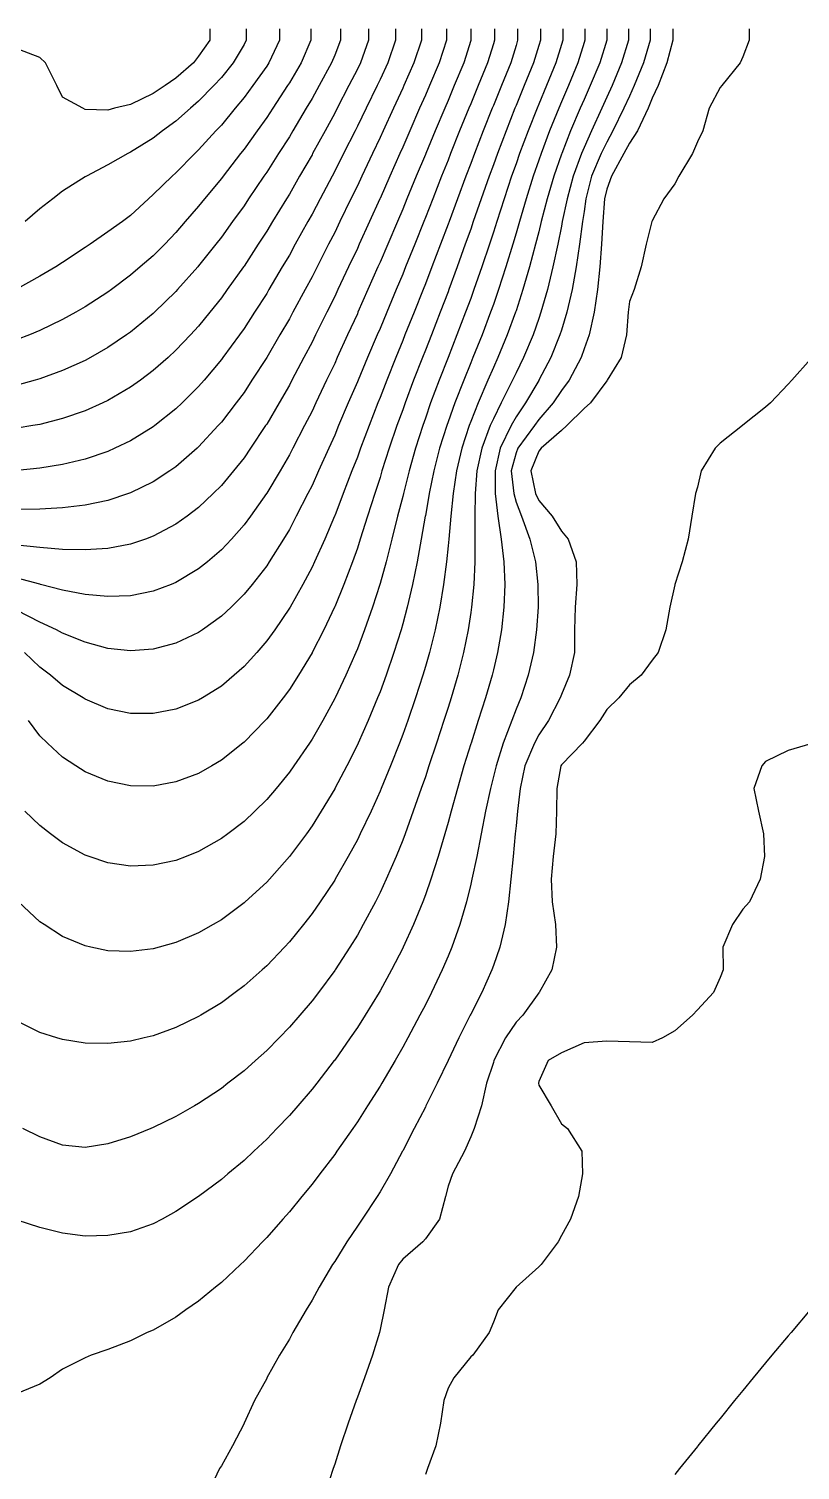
# Model space of a CAD drawing. Extents: x 771911 to 772814, y 1416488 to 1417835.
# Drawn here: x 772170.9 to 772205, y 1417557.1 to 1417620.7 of the extents above; entities that cross this region are included whole.
import ezdxf

# ---------------------------------------------------------------- set-up
doc = ezdxf.new("R2010")
doc.units = 0
doc.header["$MEASUREMENT"] = 0
for name, color, linetype in [('747.5', 1, 'CONTINUOUS'), ('748', 1, 'CONTINUOUS'), ('748.5', 1, 'CONTINUOUS'), ('749', 1, 'CONTINUOUS'), ('749.5', 1, 'CONTINUOUS'), ('750', 1, 'CONTINUOUS'), ('750.5', 1, 'CONTINUOUS'), ('751', 1, 'CONTINUOUS'), ('751.5', 1, 'CONTINUOUS'), ('752', 1, 'CONTINUOUS'), ('752.5', 1, 'CONTINUOUS'), ('753', 1, 'CONTINUOUS'), ('753.5', 1, 'CONTINUOUS'), ('754', 1, 'CONTINUOUS'), ('754.5', 1, 'CONTINUOUS'), ('755', 1, 'CONTINUOUS'), ('755.5', 1, 'CONTINUOUS'), ('756', 1, 'CONTINUOUS'), ('756.5', 1, 'CONTINUOUS'), ('757', 1, 'CONTINUOUS'), ('757.5', 1, 'CONTINUOUS'), ('758', 1, 'CONTINUOUS'), ('758.5', 1, 'CONTINUOUS')]:
    doc.layers.add(name, color=color, linetype=linetype)

msp = doc.modelspace()

# ---------------------------------------------------------------- linework, layer by layer
at = {"layer": '747.5', "color": 0, "linetype": 'Continuous'}
msp.add_polyline3d([(772205.407, 1417564.206, 747.5), (772204.562, 1417563.206, 747.5), (772204.434, 1417563.064, 747.5), (772203.709, 1417562.206, 747.5), (772203.434, 1417561.876, 747.5), (772202.888, 1417561.206, 747.5), (772202.434, 1417560.648, 747.5), (772202.072, 1417560.206, 747.5), (772201.434, 1417559.416, 747.5), (772201.261, 1417559.206, 747.5), (772200.453, 1417558.206, 747.5), (772200.434, 1417558.182, 747.5), (772199.642, 1417557.206, 747.5), (772199.434, 1417556.943, 747.5)], dxfattribs=at)
at = {"layer": '748', "color": 0, "linetype": 'Continuous'}
msp.add_polyline3d([(772205.434, 1417589.165, 748), (772204.434, 1417588.88, 748), (772203.434, 1417588.39, 748), (772203.268, 1417588.206, 748), (772202.924, 1417587.206, 748), (772203.126, 1417586.206, 748), (772203.348, 1417585.206, 748), (772203.391, 1417584.206, 748), (772203.205, 1417583.206, 748), (772202.724, 1417582.206, 748), (772202.434, 1417581.879, 748), (772201.974, 1417581.206, 748), (772201.552, 1417580.206, 748), (772201.568, 1417579.206, 748), (772201.434, 1417578.868, 748), (772201.137, 1417578.206, 748), (772200.434, 1417577.442, 748), (772200.221, 1417577.206, 748), (772199.434, 1417576.514, 748), (772198.893, 1417576.206, 748), (772198.434, 1417576, 748), (772197.434, 1417576.023, 748), (772196.434, 1417576.056, 748), (772195.434, 1417575.989, 748), (772194.434, 1417575.55, 748), (772193.845, 1417575.206, 748), (772193.434, 1417574.286, 748), (772193.417, 1417574.206, 748), (772193.434, 1417574.115, 748), (772193.979, 1417573.206, 748), (772194.434, 1417572.416, 748), (772194.696, 1417572.206, 748), (772195.328, 1417571.206, 748), (772195.365, 1417570.206, 748), (772195.187, 1417569.206, 748), (772194.828, 1417568.206, 748), (772194.434, 1417567.484, 748), (772194.292, 1417567.206, 748), (772193.546, 1417566.206, 748), (772193.434, 1417566.101, 748), (772192.436, 1417565.206, 748), (772192.434, 1417565.205, 748), (772191.647, 1417564.206, 748), (772191.434, 1417563.664, 748), (772191.241, 1417563.206, 748), (772190.523, 1417562.206, 748), (772190.434, 1417562.136, 748), (772189.686, 1417561.206, 748), (772189.434, 1417560.751, 748), (772189.242, 1417560.206, 748), (772189.104, 1417559.206, 748), (772188.901, 1417558.206, 748), (772188.533, 1417557.206, 748), (772188.434, 1417556.952, 748)], dxfattribs=at)
at = {"layer": '748.5', "color": 0, "linetype": 'Continuous'}
msp.add_polyline3d([(772205.434, 1417606.158, 748.5), (772204.593, 1417605.206, 748.5), (772204.434, 1417605.042, 748.5), (772203.653, 1417604.206, 748.5), (772203.434, 1417604.018, 748.5), (772202.434, 1417603.221, 748.5), (772202.417, 1417603.206, 748.5), (772201.434, 1417602.438, 748.5), (772201.214, 1417602.206, 748.5), (772200.598, 1417601.206, 748.5), (772200.434, 1417600.494, 748.5), (772200.346, 1417600.206, 748.5), (772200.182, 1417599.206, 748.5), (772200.02, 1417598.206, 748.5), (772199.76, 1417597.206, 748.5), (772199.439, 1417596.206, 748.5), (772199.434, 1417596.181, 748.5), (772199.213, 1417595.206, 748.5), (772199.044, 1417594.206, 748.5), (772198.702, 1417593.206, 748.5), (772198.434, 1417592.858, 748.5), (772197.945, 1417592.206, 748.5), (772197.434, 1417591.773, 748.5), (772196.971, 1417591.206, 748.5), (772196.434, 1417590.681, 748.5), (772196.132, 1417590.206, 748.5), (772195.434, 1417589.292, 748.5), (772195.364, 1417589.206, 748.5), (772194.434, 1417588.245, 748.5), (772194.41, 1417588.206, 748.5), (772194.227, 1417587.206, 748.5), (772194.219, 1417586.206, 748.5), (772194.181, 1417585.206, 748.5), (772194.071, 1417584.206, 748.5), (772193.985, 1417583.206, 748.5), (772194.027, 1417582.206, 748.5), (772194.165, 1417581.206, 748.5), (772194.22, 1417580.206, 748.5), (772194.01, 1417579.206, 748.5), (772193.452, 1417578.206, 748.5), (772193.434, 1417578.186, 748.5), (772192.729, 1417577.206, 748.5), (772192.434, 1417576.892, 748.5), (772191.97, 1417576.206, 748.5), (772191.457, 1417575.206, 748.5), (772191.434, 1417575.121, 748.5), (772191.136, 1417574.206, 748.5), (772190.901, 1417573.206, 748.5), (772190.586, 1417572.206, 748.5), (772190.434, 1417571.84, 748.5), (772190.163, 1417571.206, 748.5), (772189.633, 1417570.206, 748.5), (772189.434, 1417569.662, 748.5), (772189.315, 1417569.206, 748.5), (772189.051, 1417568.206, 748.5), (772188.434, 1417567.337, 748.5), (772188.321, 1417567.206, 748.5), (772187.434, 1417566.443, 748.5), (772187.244, 1417566.206, 748.5), (772186.804, 1417565.206, 748.5), (772186.622, 1417564.206, 748.5), (772186.434, 1417563.339, 748.5), (772186.403, 1417563.206, 748.5), (772186.104, 1417562.206, 748.5), (772185.749, 1417561.206, 748.5), (772185.434, 1417560.353, 748.5), (772185.378, 1417560.206, 748.5), (772185.025, 1417559.206, 748.5), (772184.695, 1417558.206, 748.5), (772184.434, 1417557.405, 748.5), (772184.369, 1417557.206, 748.5), (772184.039, 1417556.206, 748.5)], dxfattribs=at)
at = {"layer": '749', "color": 0, "linetype": 'Continuous'}
msp.add_polyline3d([(772202.707, 1417620.706, 749), (772202.707, 1417620.206, 749), (772202.434, 1417619.477, 749), (772202.321, 1417619.206, 749), (772201.509, 1417618.206, 749), (772201.434, 1417618.123, 749), (772200.948, 1417617.206, 749), (772200.67, 1417616.206, 749), (772200.434, 1417615.719, 749), (772200.207, 1417615.206, 749), (772199.614, 1417614.206, 749), (772199.434, 1417613.867, 749), (772198.948, 1417613.206, 749), (772198.434, 1417612.244, 749), (772198.418, 1417612.206, 749), (772198.165, 1417611.206, 749), (772197.95, 1417610.206, 749), (772197.639, 1417609.206, 749), (772197.434, 1417608.677, 749), (772197.379, 1417608.206, 749), (772197.298, 1417607.206, 749), (772197.067, 1417606.206, 749), (772196.456, 1417605.206, 749), (772196.434, 1417605.183, 749), (772195.718, 1417604.206, 749), (772195.434, 1417603.968, 749), (772194.678, 1417603.206, 749), (772194.434, 1417602.996, 749), (772193.542, 1417602.206, 749), (772193.434, 1417602.08, 749), (772193.09, 1417601.206, 749), (772193.293, 1417600.206, 749), (772193.434, 1417599.908, 749), (772194.026, 1417599.206, 749), (772194.434, 1417598.548, 749), (772194.727, 1417598.206, 749), (772195.079, 1417597.206, 749), (772195.12, 1417596.206, 749), (772195.038, 1417595.206, 749), (772195.015, 1417594.206, 749), (772195.003, 1417593.206, 749), (772194.792, 1417592.206, 749), (772194.434, 1417591.346, 749), (772194.383, 1417591.206, 749), (772193.866, 1417590.206, 749), (772193.434, 1417589.567, 749), (772193.248, 1417589.206, 749), (772192.825, 1417588.206, 749), (772192.611, 1417587.206, 749), (772192.494, 1417586.206, 749), (772192.434, 1417585.558, 749), (772192.399, 1417585.206, 749), (772192.301, 1417584.206, 749), (772192.2, 1417583.206, 749), (772192.096, 1417582.206, 749), (772191.954, 1417581.206, 749), (772191.723, 1417580.206, 749), (772191.434, 1417579.389, 749), (772191.369, 1417579.206, 749), (772190.923, 1417578.206, 749), (772190.434, 1417577.245, 749), (772190.414, 1417577.206, 749), (772189.909, 1417576.206, 749), (772189.436, 1417575.206, 749), (772189.434, 1417575.2, 749), (772188.956, 1417574.206, 749), (772188.46, 1417573.206, 749), (772188.434, 1417573.154, 749), (772187.936, 1417572.206, 749), (772187.434, 1417571.219, 749), (772187.427, 1417571.206, 749), (772186.89, 1417570.206, 749), (772186.434, 1417569.408, 749), (772186.307, 1417569.206, 749), (772185.643, 1417568.206, 749), (772185.434, 1417567.899, 749), (772184.962, 1417567.206, 749), (772184.434, 1417566.345, 749), (772184.342, 1417566.206, 749), (772183.747, 1417565.206, 749), (772183.434, 1417564.629, 749), (772183.171, 1417564.206, 749), (772182.59, 1417563.206, 749), (772182.434, 1417562.917, 749), (772182, 1417562.206, 749), (772181.442, 1417561.206, 749), (772181.434, 1417561.188, 749), (772180.896, 1417560.206, 749), (772180.439, 1417559.206, 749), (772180.434, 1417559.192, 749), (772179.932, 1417558.206, 749), (772179.434, 1417557.334, 749), (772179.357, 1417557.206, 749), (772178.879, 1417556.206, 749)], dxfattribs=at)
at = {"layer": '749.5', "color": 0, "linetype": 'Continuous'}
msp.add_polyline3d([(772199.347, 1417620.706, 749.5), (772199.347, 1417620.206, 749.5), (772199.085, 1417619.206, 749.5), (772198.704, 1417618.206, 749.5), (772198.434, 1417617.645, 749.5), (772198.255, 1417617.206, 749.5), (772197.788, 1417616.206, 749.5), (772197.434, 1417615.666, 749.5), (772197.193, 1417615.206, 749.5), (772196.641, 1417614.206, 749.5), (772196.434, 1417613.637, 749.5), (772196.332, 1417613.206, 749.5), (772196.255, 1417612.206, 749.5), (772196.2, 1417611.206, 749.5), (772196.125, 1417610.206, 749.5), (772196.017, 1417609.206, 749.5), (772195.873, 1417608.206, 749.5), (772195.659, 1417607.206, 749.5), (772195.434, 1417606.587, 749.5), (772195.297, 1417606.206, 749.5), (772194.769, 1417605.206, 749.5), (772194.434, 1417604.754, 749.5), (772194.071, 1417604.206, 749.5), (772193.434, 1417603.47, 749.5), (772193.251, 1417603.206, 749.5), (772192.512, 1417602.206, 749.5), (772192.434, 1417602, 749.5), (772192.214, 1417601.206, 749.5), (772192.331, 1417600.206, 749.5), (772192.434, 1417599.827, 749.5), (772192.668, 1417599.206, 749.5), (772193.034, 1417598.206, 749.5), (772193.283, 1417597.206, 749.5), (772193.394, 1417596.206, 749.5), (772193.401, 1417595.206, 749.5), (772193.336, 1417594.206, 749.5), (772193.201, 1417593.206, 749.5), (772192.971, 1417592.206, 749.5), (772192.641, 1417591.206, 749.5), (772192.434, 1417590.698, 749.5), (772192.252, 1417590.206, 749.5), (772191.866, 1417589.206, 749.5), (772191.548, 1417588.206, 749.5), (772191.434, 1417587.727, 749.5), (772191.298, 1417587.206, 749.5), (772191.086, 1417586.206, 749.5), (772190.892, 1417585.206, 749.5), (772190.696, 1417584.206, 749.5), (772190.485, 1417583.206, 749.5), (772190.434, 1417582.98, 749.5), (772190.24, 1417582.206, 749.5), (772189.948, 1417581.206, 749.5), (772189.595, 1417580.206, 749.5), (772189.434, 1417579.811, 749.5), (772189.177, 1417579.206, 749.5), (772188.705, 1417578.206, 749.5), (772188.434, 1417577.664, 749.5), (772188.195, 1417577.206, 749.5), (772187.658, 1417576.206, 749.5), (772187.434, 1417575.792, 749.5), (772187.095, 1417575.206, 749.5), (772186.509, 1417574.206, 749.5), (772186.434, 1417574.077, 749.5), (772185.883, 1417573.206, 749.5), (772185.434, 1417572.5, 749.5), (772185.229, 1417572.206, 749.5), (772184.534, 1417571.206, 749.5), (772184.434, 1417571.063, 749.5), (772183.782, 1417570.206, 749.5), (772183.434, 1417569.748, 749.5), (772182.984, 1417569.206, 749.5), (772182.434, 1417568.53, 749.5), (772182.142, 1417568.206, 749.5), (772181.434, 1417567.394, 749.5), (772181.248, 1417567.206, 749.5), (772180.434, 1417566.35, 749.5), (772180.275, 1417566.206, 749.5), (772179.434, 1417565.41, 749.5), (772179.175, 1417565.206, 749.5), (772178.434, 1417564.586, 749.5), (772177.866, 1417564.206, 749.5), (772177.434, 1417563.888, 749.5), (772176.434, 1417563.318, 749.5), (772176.161, 1417563.206, 749.5), (772175.434, 1417562.843, 749.5), (772174.434, 1417562.466, 749.5), (772173.687, 1417562.206, 749.5), (772173.434, 1417562.092, 749.5), (772172.434, 1417561.6, 749.5), (772171.88, 1417561.206, 749.5), (772171.434, 1417560.93, 749.5), (772170.434, 1417560.516, 749.5)], dxfattribs=at)
at = {"layer": '750', "color": 0, "linetype": 'Continuous'}
msp.add_polyline3d([(772198.351, 1417620.706, 750), (772198.351, 1417620.206, 750), (772198.054, 1417619.206, 750), (772197.645, 1417618.206, 750), (772197.434, 1417617.743, 750), (772197.193, 1417617.206, 750), (772196.706, 1417616.206, 750), (772196.434, 1417615.714, 750), (772196.188, 1417615.206, 750), (772195.767, 1417614.206, 750), (772195.517, 1417613.206, 750), (772195.434, 1417612.654, 750), (772195.36, 1417612.206, 750), (772195.226, 1417611.206, 750), (772195.08, 1417610.206, 750), (772194.902, 1417609.206, 750), (772194.676, 1417608.206, 750), (772194.434, 1417607.416, 750), (772194.368, 1417607.206, 750), (772193.966, 1417606.206, 750), (772193.436, 1417605.206, 750), (772193.434, 1417605.202, 750), (772192.848, 1417604.206, 750), (772192.434, 1417603.59, 750), (772192.223, 1417603.206, 750), (772191.733, 1417602.206, 750), (772191.511, 1417601.206, 750), (772191.509, 1417600.206, 750), (772191.627, 1417599.206, 750), (772191.779, 1417598.206, 750), (772191.892, 1417597.206, 750), (772191.933, 1417596.206, 750), (772191.898, 1417595.206, 750), (772191.793, 1417594.206, 750), (772191.62, 1417593.206, 750), (772191.434, 1417592.432, 750), (772191.38, 1417592.206, 750), (772191.09, 1417591.206, 750), (772190.767, 1417590.206, 750), (772190.446, 1417589.206, 750), (772190.434, 1417589.166, 750), (772190.133, 1417588.206, 750), (772189.844, 1417587.206, 750), (772189.569, 1417586.206, 750), (772189.434, 1417585.699, 750), (772189.289, 1417585.206, 750), (772188.992, 1417584.206, 750), (772188.674, 1417583.206, 750), (772188.434, 1417582.514, 750), (772188.317, 1417582.206, 750), (772187.91, 1417581.206, 750), (772187.459, 1417580.206, 750), (772187.434, 1417580.154, 750), (772186.945, 1417579.206, 750), (772186.434, 1417578.28, 750), (772186.39, 1417578.206, 750), (772185.777, 1417577.206, 750), (772185.434, 1417576.663, 750), (772185.119, 1417576.206, 750), (772184.434, 1417575.227, 750), (772184.417, 1417575.206, 750), (772183.643, 1417574.206, 750), (772183.434, 1417573.937, 750), (772182.802, 1417573.206, 750), (772182.434, 1417572.779, 750), (772181.882, 1417572.206, 750), (772181.434, 1417571.736, 750), (772180.865, 1417571.206, 750), (772180.434, 1417570.799, 750), (772179.725, 1417570.206, 750), (772179.434, 1417569.959, 750), (772178.434, 1417569.21, 750), (772178.428, 1417569.206, 750), (772177.434, 1417568.547, 750), (772176.828, 1417568.206, 750), (772176.434, 1417568.001, 750), (772175.434, 1417567.657, 750), (772174.434, 1417567.482, 750), (772173.434, 1417567.464, 750), (772172.434, 1417567.595, 750), (772171.434, 1417567.846, 750), (772170.434, 1417568.166, 750)], dxfattribs=at)
at = {"layer": '750.5', "color": 0, "linetype": 'Continuous'}
msp.add_polyline3d([(772197.394, 1417620.706, 750.5), (772197.394, 1417620.206, 750.5), (772197.089, 1417619.206, 750.5), (772196.666, 1417618.206, 750.5), (772196.434, 1417617.691, 750.5), (772196.219, 1417617.206, 750.5), (772195.761, 1417616.206, 750.5), (772195.434, 1417615.478, 750.5), (772195.319, 1417615.206, 750.5), (772194.949, 1417614.206, 750.5), (772194.682, 1417613.206, 750.5), (772194.471, 1417612.206, 750.5), (772194.434, 1417612.006, 750.5), (772194.268, 1417611.206, 750.5), (772194.056, 1417610.206, 750.5), (772193.816, 1417609.206, 750.5), (772193.528, 1417608.206, 750.5), (772193.434, 1417607.933, 750.5), (772193.181, 1417607.206, 750.5), (772192.763, 1417606.206, 750.5), (772192.434, 1417605.538, 750.5), (772192.28, 1417605.206, 750.5), (772191.776, 1417604.206, 750.5), (772191.434, 1417603.513, 750.5), (772191.297, 1417603.206, 750.5), (772190.922, 1417602.206, 750.5), (772190.706, 1417601.206, 750.5), (772190.622, 1417600.206, 750.5), (772190.61, 1417599.206, 750.5), (772190.62, 1417598.206, 750.5), (772190.615, 1417597.206, 750.5), (772190.568, 1417596.206, 750.5), (772190.47, 1417595.206, 750.5), (772190.434, 1417594.961, 750.5), (772190.318, 1417594.206, 750.5), (772190.114, 1417593.206, 750.5), (772189.861, 1417592.206, 750.5), (772189.57, 1417591.206, 750.5), (772189.434, 1417590.768, 750.5), (772189.253, 1417590.206, 750.5), (772188.923, 1417589.206, 750.5), (772188.592, 1417588.206, 750.5), (772188.434, 1417587.722, 750.5), (772188.252, 1417587.206, 750.5), (772187.9, 1417586.206, 750.5), (772187.537, 1417585.206, 750.5), (772187.434, 1417584.929, 750.5), (772187.138, 1417584.206, 750.5), (772186.706, 1417583.206, 750.5), (772186.434, 1417582.613, 750.5), (772186.228, 1417582.206, 750.5), (772185.695, 1417581.206, 750.5), (772185.434, 1417580.741, 750.5), (772185.102, 1417580.206, 750.5), (772184.452, 1417579.206, 750.5), (772184.434, 1417579.179, 750.5), (772183.713, 1417578.206, 750.5), (772183.434, 1417577.838, 750.5), (772182.896, 1417577.206, 750.5), (772182.434, 1417576.669, 750.5), (772181.981, 1417576.206, 750.5), (772181.434, 1417575.647, 750.5), (772180.939, 1417575.206, 750.5), (772180.434, 1417574.753, 750.5), (772179.726, 1417574.206, 750.5), (772179.434, 1417573.976, 750.5), (772178.434, 1417573.306, 750.5), (772178.256, 1417573.206, 750.5), (772177.434, 1417572.73, 750.5), (772176.434, 1417572.248, 750.5), (772176.322, 1417572.206, 750.5), (772175.434, 1417571.846, 750.5), (772174.434, 1417571.534, 750.5), (772173.434, 1417571.369, 750.5), (772172.434, 1417571.474, 750.5), (772171.434, 1417571.843, 750.5), (772170.672, 1417572.206, 750.5)], dxfattribs=at)
at = {"layer": '751', "color": 0, "linetype": 'Continuous'}
msp.add_polyline3d([(772196.433, 1417620.706, 751), (772196.433, 1417620.206, 751), (772196.124, 1417619.206, 751), (772195.701, 1417618.206, 751), (772195.434, 1417617.596, 751), (772195.266, 1417617.206, 751), (772194.839, 1417616.206, 751), (772194.444, 1417615.206, 751), (772194.434, 1417615.176, 751), (772194.094, 1417614.206, 751), (772193.801, 1417613.206, 751), (772193.543, 1417612.206, 751), (772193.434, 1417611.758, 751), (772193.289, 1417611.206, 751), (772193.025, 1417610.206, 751), (772192.738, 1417609.206, 751), (772192.434, 1417608.271, 751), (772192.412, 1417608.206, 751), (772192.044, 1417607.206, 751), (772191.632, 1417606.206, 751), (772191.434, 1417605.766, 751), (772191.192, 1417605.206, 751), (772190.755, 1417604.206, 751), (772190.434, 1417603.394, 751), (772190.361, 1417603.206, 751), (772190.036, 1417602.206, 751), (772189.807, 1417601.206, 751), (772189.657, 1417600.206, 751), (772189.553, 1417599.206, 751), (772189.462, 1417598.206, 751), (772189.434, 1417597.911, 751), (772189.359, 1417597.206, 751), (772189.23, 1417596.206, 751), (772189.065, 1417595.206, 751), (772188.858, 1417594.206, 751), (772188.611, 1417593.206, 751), (772188.434, 1417592.577, 751), (772188.324, 1417592.206, 751), (772188.001, 1417591.206, 751), (772187.655, 1417590.206, 751), (772187.434, 1417589.59, 751), (772187.286, 1417589.206, 751), (772186.892, 1417588.206, 751), (772186.485, 1417587.206, 751), (772186.434, 1417587.081, 751), (772186.035, 1417586.206, 751), (772185.562, 1417585.206, 751), (772185.434, 1417584.944, 751), (772185.03, 1417584.206, 751), (772184.457, 1417583.206, 751), (772184.434, 1417583.166, 751), (772183.794, 1417582.206, 751), (772183.434, 1417581.686, 751), (772183.055, 1417581.206, 751), (772182.434, 1417580.441, 751), (772182.213, 1417580.206, 751), (772181.434, 1417579.388, 751), (772181.23, 1417579.206, 751), (772180.434, 1417578.498, 751), (772180.04, 1417578.206, 751), (772179.434, 1417577.753, 751), (772178.536, 1417577.206, 751), (772178.434, 1417577.143, 751), (772177.434, 1417576.658, 751), (772176.434, 1417576.299, 751), (772176.034, 1417576.206, 751), (772175.434, 1417576.062, 751), (772174.434, 1417575.953, 751), (772173.434, 1417575.977, 751), (772172.434, 1417576.134, 751), (772172.176, 1417576.206, 751), (772171.434, 1417576.437, 751), (772170.434, 1417576.942, 751)], dxfattribs=at)
at = {"layer": '751.5', "color": 0, "linetype": 'Continuous'}
msp.add_polyline3d([(772195.467, 1417620.706, 751.5), (772195.467, 1417620.206, 751.5), (772195.434, 1417620.099, 751.5), (772195.157, 1417619.206, 751.5), (772194.738, 1417618.206, 751.5), (772194.434, 1417617.483, 751.5), (772194.318, 1417617.206, 751.5), (772193.91, 1417616.206, 751.5), (772193.534, 1417615.206, 751.5), (772193.434, 1417614.91, 751.5), (772193.187, 1417614.206, 751.5), (772192.872, 1417613.206, 751.5), (772192.579, 1417612.206, 751.5), (772192.434, 1417611.697, 751.5), (772192.286, 1417611.206, 751.5), (772191.982, 1417610.206, 751.5), (772191.661, 1417609.206, 751.5), (772191.434, 1417608.552, 751.5), (772191.311, 1417608.206, 751.5), (772190.933, 1417607.206, 751.5), (772190.532, 1417606.206, 751.5), (772190.434, 1417605.969, 751.5), (772190.123, 1417605.206, 751.5), (772189.727, 1417604.206, 751.5), (772189.434, 1417603.376, 751.5), (772189.373, 1417603.206, 751.5), (772189.06, 1417602.206, 751.5), (772188.808, 1417601.206, 751.5), (772188.605, 1417600.206, 751.5), (772188.434, 1417599.23, 751.5), (772188.429, 1417599.206, 751.5), (772188.251, 1417598.206, 751.5), (772188.066, 1417597.206, 751.5), (772187.862, 1417596.206, 751.5), (772187.628, 1417595.206, 751.5), (772187.434, 1417594.468, 751.5), (772187.359, 1417594.206, 751.5), (772187.048, 1417593.206, 751.5), (772186.704, 1417592.206, 751.5), (772186.434, 1417591.472, 751.5), (772186.327, 1417591.206, 751.5), (772185.908, 1417590.206, 751.5), (772185.467, 1417589.206, 751.5), (772185.434, 1417589.132, 751.5), (772184.969, 1417588.206, 751.5), (772184.446, 1417587.206, 751.5), (772184.434, 1417587.183, 751.5), (772183.844, 1417586.206, 751.5), (772183.434, 1417585.551, 751.5), (772183.185, 1417585.206, 751.5), (772182.441, 1417584.206, 751.5), (772182.434, 1417584.197, 751.5), (772181.552, 1417583.206, 751.5), (772181.434, 1417583.076, 751.5), (772180.489, 1417582.206, 751.5), (772180.434, 1417582.156, 751.5), (772179.434, 1417581.413, 751.5), (772179.075, 1417581.206, 751.5), (772178.434, 1417580.833, 751.5), (772177.434, 1417580.407, 751.5), (772176.698, 1417580.206, 751.5), (772176.434, 1417580.132, 751.5), (772175.434, 1417580.01, 751.5), (772174.434, 1417580.047, 751.5), (772173.685, 1417580.206, 751.5), (772173.434, 1417580.262, 751.5), (772172.434, 1417580.674, 751.5), (772171.614, 1417581.206, 751.5), (772171.434, 1417581.327, 751.5), (772170.488, 1417582.206, 751.5)], dxfattribs=at)
at = {"layer": '752', "color": 0, "linetype": 'Continuous'}
msp.add_polyline3d([(772194.492, 1417620.706, 752), (772194.492, 1417620.206, 752), (772194.434, 1417620.017, 752), (772194.183, 1417619.206, 752), (772193.77, 1417618.206, 752), (772193.434, 1417617.384, 752), (772193.361, 1417617.206, 752), (772192.963, 1417616.206, 752), (772192.59, 1417615.206, 752), (772192.434, 1417614.754, 752), (772192.238, 1417614.206, 752), (772191.902, 1417613.206, 752), (772191.58, 1417612.206, 752), (772191.434, 1417611.743, 752), (772191.256, 1417611.206, 752), (772190.922, 1417610.206, 752), (772190.575, 1417609.206, 752), (772190.434, 1417608.817, 752), (772190.207, 1417608.206, 752), (772189.824, 1417607.206, 752), (772189.434, 1417606.21, 752), (772189.432, 1417606.206, 752), (772189.037, 1417605.206, 752), (772188.662, 1417604.206, 752), (772188.434, 1417603.54, 752), (772188.315, 1417603.206, 752), (772187.995, 1417602.206, 752), (772187.714, 1417601.206, 752), (772187.462, 1417600.206, 752), (772187.434, 1417600.083, 752), (772187.21, 1417599.206, 752), (772186.96, 1417598.206, 752), (772186.701, 1417597.206, 752), (772186.434, 1417596.243, 752), (772186.422, 1417596.206, 752), (772186.102, 1417595.206, 752), (772185.751, 1417594.206, 752), (772185.434, 1417593.369, 752), (772185.366, 1417593.206, 752), (772184.924, 1417592.206, 752), (772184.453, 1417591.206, 752), (772184.434, 1417591.167, 752), (772183.907, 1417590.206, 752), (772183.434, 1417589.384, 752), (772183.316, 1417589.206, 752), (772182.636, 1417588.206, 752), (772182.434, 1417587.917, 752), (772181.847, 1417587.206, 752), (772181.434, 1417586.718, 752), (772180.908, 1417586.206, 752), (772180.434, 1417585.751, 752), (772179.718, 1417585.206, 752), (772179.434, 1417584.991, 752), (772178.434, 1417584.421, 752), (772177.879, 1417584.206, 752), (772177.434, 1417584.031, 752), (772176.434, 1417583.816, 752), (772175.434, 1417583.778, 752), (772174.434, 1417583.924, 752), (772173.603, 1417584.206, 752), (772173.434, 1417584.265, 752), (772172.434, 1417584.809, 752), (772171.906, 1417585.206, 752), (772171.434, 1417585.568, 752), (772170.765, 1417586.206, 752)], dxfattribs=at)
at = {"layer": '752.5', "color": 0, "linetype": 'Continuous'}
msp.add_polyline3d([(772193.505, 1417620.706, 752.5), (772193.505, 1417620.206, 752.5), (772193.434, 1417619.972, 752.5), (772193.198, 1417619.206, 752.5), (772192.788, 1417618.206, 752.5), (772192.434, 1417617.327, 752.5), (772192.385, 1417617.206, 752.5), (772191.989, 1417616.206, 752.5), (772191.612, 1417615.206, 752.5), (772191.434, 1417614.706, 752.5), (772191.248, 1417614.206, 752.5), (772190.893, 1417613.206, 752.5), (772190.547, 1417612.206, 752.5), (772190.434, 1417611.874, 752.5), (772190.195, 1417611.206, 752.5), (772189.836, 1417610.206, 752.5), (772189.47, 1417609.206, 752.5), (772189.434, 1417609.109, 752.5), (772189.086, 1417608.206, 752.5), (772188.696, 1417607.206, 752.5), (772188.434, 1417606.532, 752.5), (772188.304, 1417606.206, 752.5), (772187.912, 1417605.206, 752.5), (772187.539, 1417604.206, 752.5), (772187.434, 1417603.904, 752.5), (772187.177, 1417603.206, 752.5), (772186.836, 1417602.206, 752.5), (772186.519, 1417601.206, 752.5), (772186.434, 1417600.916, 752.5), (772186.202, 1417600.206, 752.5), (772185.885, 1417599.206, 752.5), (772185.564, 1417598.206, 752.5), (772185.434, 1417597.806, 752.5), (772185.215, 1417597.206, 752.5), (772184.835, 1417596.206, 752.5), (772184.434, 1417595.217, 752.5), (772184.429, 1417595.206, 752.5), (772183.954, 1417594.206, 752.5), (772183.444, 1417593.206, 752.5), (772183.434, 1417593.186, 752.5), (772182.841, 1417592.206, 752.5), (772182.434, 1417591.568, 752.5), (772182.162, 1417591.206, 752.5), (772181.434, 1417590.271, 752.5), (772181.372, 1417590.206, 752.5), (772180.434, 1417589.242, 752.5), (772180.389, 1417589.206, 752.5), (772179.434, 1417588.448, 752.5), (772179.017, 1417588.206, 752.5), (772178.434, 1417587.868, 752.5), (772177.434, 1417587.491, 752.5), (772176.434, 1417587.309, 752.5), (772175.434, 1417587.32, 752.5), (772174.434, 1417587.527, 752.5), (772173.434, 1417587.944, 752.5), (772173.023, 1417588.206, 752.5), (772172.434, 1417588.589, 752.5), (772171.765, 1417589.206, 752.5), (772171.434, 1417589.524, 752.5), (772170.923, 1417590.206, 752.5)], dxfattribs=at)
at = {"layer": '753', "color": 0, "linetype": 'Continuous'}
msp.add_polyline3d([(772192.503, 1417620.706, 753), (772192.503, 1417620.206, 753), (772192.434, 1417619.977, 753), (772192.197, 1417619.206, 753), (772191.787, 1417618.206, 753), (772191.434, 1417617.328, 753), (772191.383, 1417617.206, 753), (772190.984, 1417616.206, 753), (772190.599, 1417615.206, 753), (772190.434, 1417614.762, 753), (772190.22, 1417614.206, 753), (772189.846, 1417613.206, 753), (772189.478, 1417612.206, 753), (772189.434, 1417612.085, 753), (772189.1, 1417611.206, 753), (772188.719, 1417610.206, 753), (772188.434, 1417609.462, 753), (772188.332, 1417609.206, 753), (772187.932, 1417608.206, 753), (772187.533, 1417607.206, 753), (772187.434, 1417606.955, 753), (772187.127, 1417606.206, 753), (772186.727, 1417605.206, 753), (772186.434, 1417604.444, 753), (772186.337, 1417604.206, 753), (772185.947, 1417603.206, 753), (772185.574, 1417602.206, 753), (772185.434, 1417601.813, 753), (772185.196, 1417601.206, 753), (772184.813, 1417600.206, 753), (772184.434, 1417599.222, 753), (772184.427, 1417599.206, 753), (772183.995, 1417598.206, 753), (772183.544, 1417597.206, 753), (772183.434, 1417596.968, 753), (772183.029, 1417596.206, 753), (772182.467, 1417595.206, 753), (772182.434, 1417595.15, 753), (772181.791, 1417594.206, 753), (772181.434, 1417593.708, 753), (772180.998, 1417593.206, 753), (772180.434, 1417592.58, 753), (772180.005, 1417592.206, 753), (772179.434, 1417591.721, 753), (772178.604, 1417591.206, 753), (772178.434, 1417591.102, 753), (772177.434, 1417590.698, 753), (772176.434, 1417590.506, 753), (772175.434, 1417590.515, 753), (772174.434, 1417590.723, 753), (772173.434, 1417591.144, 753), (772173.34, 1417591.206, 753), (772172.434, 1417591.75, 753), (772171.904, 1417592.206, 753), (772171.434, 1417592.549, 753), (772170.757, 1417593.206, 753)], dxfattribs=at)
at = {"layer": '753.5', "color": 0, "linetype": 'Continuous'}
msp.add_polyline3d([(772191.482, 1417620.706, 753.5), (772191.482, 1417620.206, 753.5), (772191.434, 1417620.048, 753.5), (772191.173, 1417619.206, 753.5), (772190.762, 1417618.206, 753.5), (772190.434, 1417617.401, 753.5), (772190.352, 1417617.206, 753.5), (772189.944, 1417616.206, 753.5), (772189.547, 1417615.206, 753.5), (772189.434, 1417614.913, 753.5), (772189.15, 1417614.206, 753.5), (772188.756, 1417613.206, 753.5), (772188.434, 1417612.378, 753.5), (772188.364, 1417612.206, 753.5), (772187.962, 1417611.206, 753.5), (772187.56, 1417610.206, 753.5), (772187.434, 1417609.891, 753.5), (772187.147, 1417609.206, 753.5), (772186.729, 1417608.206, 753.5), (772186.434, 1417607.491, 753.5), (772186.31, 1417607.206, 753.5), (772185.882, 1417606.206, 753.5), (772185.463, 1417605.206, 753.5), (772185.434, 1417605.133, 753.5), (772185.031, 1417604.206, 753.5), (772184.606, 1417603.206, 753.5), (772184.434, 1417602.789, 753.5), (772184.17, 1417602.206, 753.5), (772183.721, 1417601.206, 753.5), (772183.434, 1417600.568, 753.5), (772183.251, 1417600.206, 753.5), (772182.74, 1417599.206, 753.5), (772182.434, 1417598.625, 753.5), (772182.18, 1417598.206, 753.5), (772181.549, 1417597.206, 753.5), (772181.434, 1417597.03, 753.5), (772180.793, 1417596.206, 753.5), (772180.434, 1417595.766, 753.5), (772179.866, 1417595.206, 753.5), (772179.434, 1417594.797, 753.5), (772178.605, 1417594.206, 753.5), (772178.434, 1417594.088, 753.5), (772177.434, 1417593.609, 753.5), (772176.434, 1417593.345, 753.5), (772175.434, 1417593.276, 753.5), (772174.434, 1417593.384, 753.5), (772173.434, 1417593.651, 753.5), (772172.434, 1417594.058, 753.5), (772172.167, 1417594.206, 753.5), (772171.434, 1417594.542, 753.5), (772170.434, 1417595.051, 753.5)], dxfattribs=at)
at = {"layer": '754', "color": 0, "linetype": 'Continuous'}
msp.add_polyline3d([(772190.437, 1417620.706, 754), (772190.437, 1417620.206, 754), (772190.434, 1417620.196, 754), (772190.124, 1417619.206, 754), (772189.706, 1417618.206, 754), (772189.434, 1417617.551, 754), (772189.286, 1417617.206, 754), (772188.866, 1417616.206, 754), (772188.453, 1417615.206, 754), (772188.434, 1417615.157, 754), (772188.033, 1417614.206, 754), (772187.618, 1417613.206, 754), (772187.434, 1417612.756, 754), (772187.197, 1417612.206, 754), (772186.771, 1417611.206, 754), (772186.434, 1417610.41, 754), (772186.343, 1417610.206, 754), (772185.901, 1417609.206, 754), (772185.461, 1417608.206, 754), (772185.434, 1417608.143, 754), (772185.003, 1417607.206, 754), (772184.548, 1417606.206, 754), (772184.434, 1417605.95, 754), (772184.076, 1417605.206, 754), (772183.601, 1417604.206, 754), (772183.434, 1417603.849, 754), (772183.103, 1417603.206, 754), (772182.587, 1417602.206, 754), (772182.434, 1417601.911, 754), (772182.023, 1417601.206, 754), (772181.434, 1417600.224, 754), (772181.422, 1417600.206, 754), (772180.713, 1417599.206, 754), (772180.434, 1417598.828, 754), (772179.882, 1417598.206, 754), (772179.434, 1417597.725, 754), (772178.825, 1417597.206, 754), (772178.434, 1417596.888, 754), (772177.434, 1417596.291, 754), (772177.223, 1417596.206, 754), (772176.434, 1417595.903, 754), (772175.434, 1417595.702, 754), (772174.434, 1417595.663, 754), (772173.434, 1417595.758, 754), (772172.434, 1417595.955, 754), (772171.458, 1417596.206, 754), (772171.434, 1417596.212, 754), (772170.434, 1417596.483, 754)], dxfattribs=at)
at = {"layer": '754.5', "color": 0, "linetype": 'Continuous'}
msp.add_polyline3d([(772189.363, 1417620.706, 754.5), (772189.363, 1417620.206, 754.5), (772189.044, 1417619.206, 754.5), (772188.616, 1417618.206, 754.5), (772188.434, 1417617.779, 754.5), (772188.18, 1417617.206, 754.5), (772187.743, 1417616.206, 754.5), (772187.434, 1417615.488, 754.5), (772187.307, 1417615.206, 754.5), (772186.863, 1417614.206, 754.5), (772186.434, 1417613.227, 754.5), (772186.424, 1417613.206, 754.5), (772185.968, 1417612.206, 754.5), (772185.516, 1417611.206, 754.5), (772185.434, 1417611.024, 754.5), (772185.046, 1417610.206, 754.5), (772184.575, 1417609.206, 754.5), (772184.434, 1417608.903, 754.5), (772184.087, 1417608.206, 754.5), (772183.593, 1417607.206, 754.5), (772183.434, 1417606.882, 754.5), (772183.076, 1417606.206, 754.5), (772182.548, 1417605.206, 754.5), (772182.434, 1417604.989, 754.5), (772181.98, 1417604.206, 754.5), (772181.434, 1417603.276, 754.5), (772181.388, 1417603.206, 754.5), (772180.719, 1417602.206, 754.5), (772180.434, 1417601.792, 754.5), (772179.966, 1417601.206, 754.5), (772179.434, 1417600.565, 754.5), (772179.075, 1417600.206, 754.5), (772178.434, 1417599.593, 754.5), (772177.922, 1417599.206, 754.5), (772177.434, 1417598.856, 754.5), (772176.434, 1417598.329, 754.5), (772176.093, 1417598.206, 754.5), (772175.434, 1417597.983, 754.5), (772174.434, 1417597.792, 754.5), (772173.434, 1417597.725, 754.5), (772172.434, 1417597.75, 754.5), (772171.434, 1417597.834, 754.5), (772170.434, 1417597.94, 754.5)], dxfattribs=at)
at = {"layer": '755', "color": 0, "linetype": 'Continuous'}
msp.add_polyline3d([(772188.256, 1417620.706, 755), (772188.256, 1417620.206, 755), (772187.928, 1417619.206, 755), (772187.486, 1417618.206, 755), (772187.434, 1417618.088, 755), (772187.027, 1417617.206, 755), (772186.569, 1417616.206, 755), (772186.434, 1417615.907, 755), (772186.101, 1417615.206, 755), (772185.631, 1417614.206, 755), (772185.434, 1417613.783, 755), (772185.15, 1417613.206, 755), (772184.663, 1417612.206, 755), (772184.434, 1417611.731, 755), (772184.164, 1417611.206, 755), (772183.655, 1417610.206, 755), (772183.434, 1417609.768, 755), (772183.129, 1417609.206, 755), (772182.59, 1417608.206, 755), (772182.434, 1417607.915, 755), (772182.02, 1417607.206, 755), (772181.434, 1417606.206, 755), (772181.434, 1417606.205, 755), (772180.785, 1417605.206, 755), (772180.434, 1417604.674, 755), (772180.085, 1417604.206, 755), (772179.434, 1417603.357, 755), (772179.301, 1417603.206, 755), (772178.434, 1417602.265, 755), (772178.37, 1417602.206, 755), (772177.434, 1417601.394, 755), (772177.163, 1417601.206, 755), (772176.434, 1417600.727, 755), (772175.434, 1417600.239, 755), (772175.343, 1417600.206, 755), (772174.434, 1417599.904, 755), (772173.434, 1417599.694, 755), (772172.434, 1417599.577, 755), (772171.434, 1417599.526, 755), (772170.434, 1417599.511, 755)], dxfattribs=at)
at = {"layer": '755.5', "color": 0, "linetype": 'Continuous'}
msp.add_polyline3d([(772187.112, 1417620.706, 755.5), (772187.112, 1417620.206, 755.5), (772186.771, 1417619.206, 755.5), (772186.434, 1417618.474, 755.5), (772186.305, 1417618.206, 755.5), (772185.819, 1417617.206, 755.5), (772185.434, 1417616.409, 755.5), (772185.33, 1417616.206, 755.5), (772184.824, 1417615.206, 755.5), (772184.434, 1417614.429, 755.5), (772184.315, 1417614.206, 755.5), (772183.786, 1417613.206, 755.5), (772183.434, 1417612.532, 755.5), (772183.251, 1417612.206, 755.5), (772182.696, 1417611.206, 755.5), (772182.434, 1417610.729, 755.5), (772182.124, 1417610.206, 755.5), (772181.532, 1417609.206, 755.5), (772181.434, 1417609.039, 755.5), (772180.898, 1417608.206, 755.5), (772180.434, 1417607.491, 755.5), (772180.229, 1417607.206, 755.5), (772179.501, 1417606.206, 755.5), (772179.434, 1417606.116, 755.5), (772178.671, 1417605.206, 755.5), (772178.434, 1417604.932, 755.5), (772177.704, 1417604.206, 755.5), (772177.434, 1417603.948, 755.5), (772176.504, 1417603.206, 755.5), (772176.434, 1417603.153, 755.5), (772175.434, 1417602.536, 755.5), (772174.741, 1417602.206, 755.5), (772174.434, 1417602.069, 755.5), (772173.434, 1417601.732, 755.5), (772172.434, 1417601.497, 755.5), (772171.434, 1417601.337, 755.5), (772170.434, 1417601.231, 755.5)], dxfattribs=at)
at = {"layer": '756', "color": 0, "linetype": 'Continuous'}
msp.add_polyline3d([(772185.924, 1417620.706, 756), (772185.924, 1417620.206, 756), (772185.566, 1417619.206, 756), (772185.434, 1417618.933, 756), (772185.064, 1417618.206, 756), (772184.547, 1417617.206, 756), (772184.434, 1417616.987, 756), (772184.007, 1417616.206, 756), (772183.461, 1417615.206, 756), (772183.434, 1417615.156, 756), (772182.885, 1417614.206, 756), (772182.434, 1417613.418, 756), (772182.302, 1417613.206, 756), (772181.693, 1417612.206, 756), (772181.434, 1417611.777, 756), (772181.06, 1417611.206, 756), (772180.434, 1417610.244, 756), (772180.407, 1417610.206, 756), (772179.695, 1417609.206, 756), (772179.434, 1417608.842, 756), (772178.926, 1417608.206, 756), (772178.434, 1417607.6, 756), (772178.072, 1417607.206, 756), (772177.434, 1417606.529, 756), (772177.082, 1417606.206, 756), (772176.434, 1417605.632, 756), (772175.866, 1417605.206, 756), (772175.434, 1417604.897, 756), (772174.434, 1417604.312, 756), (772174.211, 1417604.206, 756), (772173.434, 1417603.859, 756), (772172.434, 1417603.516, 756), (772171.434, 1417603.263, 756), (772171.12, 1417603.206, 756), (772170.434, 1417603.089, 756)], dxfattribs=at)
at = {"layer": '756.5', "color": 0, "linetype": 'Continuous'}
msp.add_polyline3d([(772184.685, 1417620.706, 756.5), (772184.685, 1417620.206, 756.5), (772184.434, 1417619.544, 756.5), (772184.299, 1417619.206, 756.5), (772183.754, 1417618.206, 756.5), (772183.434, 1417617.63, 756.5), (772183.182, 1417617.206, 756.5), (772182.586, 1417616.206, 756.5), (772182.434, 1417615.949, 756.5), (772181.958, 1417615.206, 756.5), (772181.434, 1417614.379, 756.5), (772181.314, 1417614.206, 756.5), (772180.635, 1417613.206, 756.5), (772180.434, 1417612.905, 756.5), (772179.925, 1417612.206, 756.5), (772179.434, 1417611.523, 756.5), (772179.184, 1417611.206, 756.5), (772178.434, 1417610.255, 756.5), (772178.391, 1417610.206, 756.5), (772177.503, 1417609.206, 756.5), (772177.434, 1417609.129, 756.5), (772176.487, 1417608.206, 756.5), (772176.434, 1417608.155, 756.5), (772175.434, 1417607.332, 756.5), (772175.256, 1417607.206, 756.5), (772174.434, 1417606.648, 756.5), (772173.661, 1417606.206, 756.5), (772173.434, 1417606.083, 756.5), (772172.434, 1417605.631, 756.5), (772171.434, 1417605.269, 756.5), (772171.222, 1417605.206, 756.5), (772170.434, 1417604.992, 756.5)], dxfattribs=at)
at = {"layer": '757', "color": 0, "linetype": 'Continuous'}
msp.add_polyline3d([(772183.386, 1417620.706, 757), (772183.386, 1417620.206, 757), (772182.956, 1417619.206, 757), (772182.434, 1417618.327, 757), (772182.356, 1417618.206, 757), (772181.702, 1417617.206, 757), (772181.434, 1417616.796, 757), (772181.009, 1417616.206, 757), (772180.434, 1417615.4, 757), (772180.28, 1417615.206, 757), (772179.508, 1417614.206, 757), (772179.434, 1417614.107, 757), (772178.689, 1417613.206, 757), (772178.434, 1417612.886, 757), (772177.844, 1417612.206, 757), (772177.434, 1417611.729, 757), (772176.942, 1417611.206, 757), (772176.434, 1417610.694, 757), (772175.859, 1417610.206, 757), (772175.434, 1417609.837, 757), (772174.594, 1417609.206, 757), (772174.434, 1417609.089, 757), (772173.434, 1417608.447, 757), (772173.02, 1417608.206, 757), (772172.434, 1417607.886, 757), (772171.434, 1417607.404, 757), (772170.97, 1417607.206, 757), (772170.434, 1417606.998, 757)], dxfattribs=at)
at = {"layer": '757.5', "color": 0, "linetype": 'Continuous'}
msp.add_polyline3d([(772182.003, 1417620.706, 757.5), (772182.003, 1417620.206, 757.5), (772181.527, 1417619.206, 757.5), (772181.434, 1417619.062, 757.5), (772180.823, 1417618.206, 757.5), (772180.434, 1417617.675, 757.5), (772180.048, 1417617.206, 757.5), (772179.434, 1417616.457, 757.5), (772179.198, 1417616.206, 757.5), (772178.434, 1417615.364, 757.5), (772178.268, 1417615.206, 757.5), (772177.434, 1417614.358, 757.5), (772177.261, 1417614.206, 757.5), (772176.434, 1417613.393, 757.5), (772176.215, 1417613.206, 757.5), (772175.434, 1417612.478, 757.5), (772175.074, 1417612.206, 757.5), (772174.434, 1417611.75, 757.5), (772173.652, 1417611.206, 757.5), (772173.434, 1417611.059, 757.5), (772172.434, 1417610.401, 757.5), (772172.132, 1417610.206, 757.5), (772171.434, 1417609.793, 757.5), (772170.434, 1417609.234, 757.5)], dxfattribs=at)
at = {"layer": '758', "color": 0, "linetype": 'Continuous'}
msp.add_polyline3d([(772180.533, 1417620.706, 758), (772180.533, 1417620.206, 758), (772180.434, 1417620.019, 758), (772179.962, 1417619.206, 758), (772179.434, 1417618.56, 758), (772179.1, 1417618.206, 758), (772178.434, 1417617.514, 758), (772178.076, 1417617.206, 758), (772177.434, 1417616.631, 758), (772176.838, 1417616.206, 758), (772176.434, 1417615.888, 758), (772175.434, 1417615.265, 758), (772175.307, 1417615.206, 758), (772174.434, 1417614.706, 758), (772173.482, 1417614.206, 758), (772173.434, 1417614.177, 758), (772172.434, 1417613.553, 758), (772172.007, 1417613.206, 758), (772171.434, 1417612.773, 758), (772170.783, 1417612.206, 758)], dxfattribs=at)
at = {"layer": '758.5', "color": 0, "linetype": 'Continuous'}
msp.add_polyline3d([(772178.923, 1417620.706, 758.5), (772178.923, 1417620.206, 758.5), (772178.434, 1417619.495, 758.5), (772178.201, 1417619.206, 758.5), (772177.434, 1417618.531, 758.5), (772176.95, 1417618.206, 758.5), (772176.434, 1417617.852, 758.5), (772175.434, 1417617.376, 758.5), (772174.723, 1417617.206, 758.5), (772174.434, 1417617.12, 758.5), (772173.434, 1417617.151, 758.5), (772173.326, 1417617.206, 758.5), (772172.434, 1417617.693, 758.5), (772172.18, 1417618.206, 758.5), (772171.681, 1417619.206, 758.5), (772171.434, 1417619.438, 758.5), (772170.434, 1417619.828, 758.5)], dxfattribs=at)

doc.saveas('drawing.dxf')
